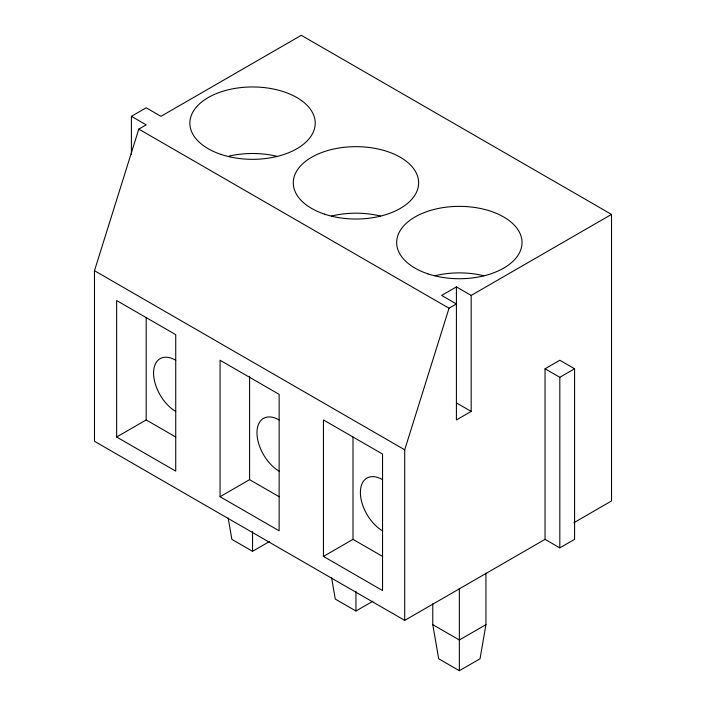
<?xml version="1.0" encoding="UTF-8"?>
<svg xmlns="http://www.w3.org/2000/svg" width="706" height="706" viewBox="0 0 706 706"><rect width="100%" height="100%" fill="white"/><g stroke="black" fill="none" stroke-linecap="round" stroke-linejoin="round"><path stroke-width="1.06" d="M485.949 573.043L485.949 624.642L480.045 658.76L459.359 670.7L438.682 658.76L432.769 624.642L432.769 603.78M545.041 539.358L545.041 368.779L559.814 360.245L574.587 368.779L574.587 539.358L559.814 547.882L545.041 539.358L404.706 620.38L94.48 441.276L94.48 270.698L138.8 129.119L146.186 124.856L131.413 116.322L131.413 154.623M404.706 620.38L404.706 449.801L449.025 308.222L456.411 303.959L441.638 295.426L456.411 286.901L471.176 295.426L611.52 214.403L611.52 500.978L573.916 522.687M131.413 116.322L146.186 107.797L160.959 116.322L301.294 35.3L611.52 214.403M116.64 437.005L175.732 471.123L175.732 334.662L116.64 300.544L116.64 437.005L146.186 419.955L175.732 437.005M220.051 496.715L279.135 530.824L279.135 394.363L220.051 360.245L220.051 496.715L249.589 479.656L279.135 496.715M471.176 295.426L471.176 411.421L456.411 419.946L456.411 286.901M228.17 518.036L231.868 539.358L252.545 551.298L269.471 541.528M545.041 368.779L559.814 377.304L574.587 368.779M323.454 556.416L382.546 590.525L382.546 454.064L323.454 419.946L323.454 556.416L353 539.358L382.546 556.416M331.582 577.737L335.271 599.059L355.956 610.999L372.874 601.23M485.949 624.642L459.359 639.998L432.769 624.642M138.8 129.119L449.025 308.222M456.411 402.888L471.176 411.421M94.48 270.698L404.706 449.801M559.814 377.304L559.814 547.882M459.359 588.389L459.359 670.7M355.956 591.257L355.956 610.999M353 437.005L353 539.358M252.545 531.556L252.545 551.298M249.589 376.21L249.589 479.656M146.186 317.603L146.186 419.955M382.546 530.824A31.338 18.091 60 0 1 360.387 492.444A31.338 18.091 60 0 1 382.546 479.656M175.732 411.421A31.338 18.091 60 0 1 153.573 373.042A31.338 18.091 60 0 1 175.732 360.245M434.87 275.764A62.675 36.182 0 0 1 483.857 275.764M229.071 156.123A62.675 36.182 0 0 1 277.043 156.361M331.467 216.062A62.675 36.182 0 0 1 380.446 216.062M279.135 471.123A31.338 18.091 60 0 1 256.975 432.743A31.338 18.091 60 0 1 279.135 419.946M221.207 154.482A62.675 36.182 0 0 0 315.22 123.144A62.675 36.182 0 0 0 221.207 91.806A62.675 36.182 0 0 0 221.207 154.482M428.021 273.884A62.675 36.182 0 0 0 522.034 242.546A62.675 36.182 0 0 0 428.021 211.209A62.675 36.182 0 0 0 428.021 273.884M324.619 214.183A62.675 36.182 0 0 0 418.632 182.845A62.675 36.182 0 0 0 324.619 151.508A62.675 36.182 0 0 0 324.619 214.183"/></g></svg>
